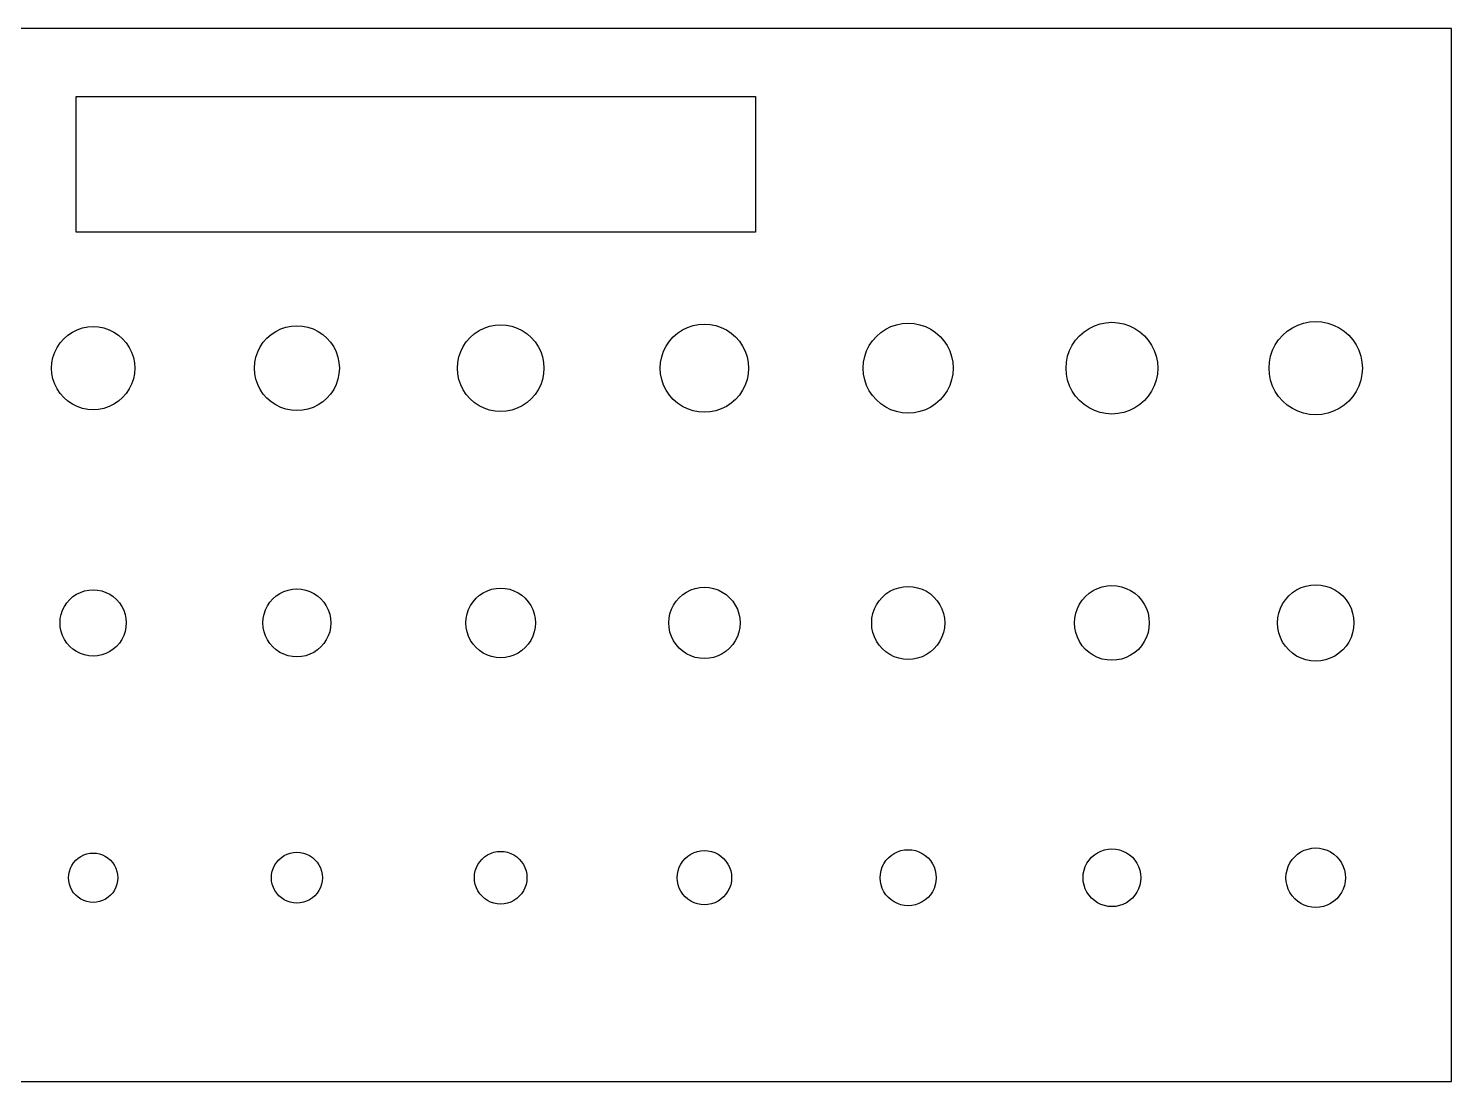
# Model space of a CAD drawing. Header units: metres. Extents: x 0 to 136, y 0 to 62.
# Drawn here: x 52.2 to 136, y 0 to 62 of the extents above; entities that cross this region are included whole.
import ezdxf

# ---------------------------------------------------------------- set-up
doc = ezdxf.new("R2010")
doc.units = ezdxf.units.M

msp = doc.modelspace()

# ---------------------------------------------------------------- linework, layer by layer
for p, q in [((136, 62), (0, 62)), ((136, 0), (136, 62)), ((55, 50), (55, 58)), ((55, 58), (95, 58)), ((95, 58), (95, 50)), ((95, 50), (55, 50)), ((55.3659, 44.3665), (55.6802, 44.429)), ((55.6802, 44.429), (56, 44.45)), ((56, 44.45), (56.3198, 44.429)), ((56.3198, 44.429), (56.6341, 44.3665)), ((67.353, 44.4148), (67.6737, 44.4786)), ((67.6737, 44.4786), (68, 44.5)), ((68, 44.5), (68.3263, 44.4786)), ((68.3263, 44.4786), (68.647, 44.4148)), ((79.0242, 44.3559), (79.34, 44.4631)), ((79.34, 44.4631), (79.6671, 44.5282)), ((79.6671, 44.5282), (80, 44.55)), ((80, 44.55), (80.3328, 44.5282)), ((80.3328, 44.5282), (80.66, 44.4631)), ((80.66, 44.4631), (80.9758, 44.3559)), ((91.005, 44.4021), (91.3271, 44.5114)), ((91.3271, 44.5114), (91.6606, 44.5777)), ((91.6606, 44.5777), (92, 44.6)), ((92, 44.6), (92.3394, 44.5777)), ((92.3394, 44.5777), (92.6729, 44.5114)), ((92.6729, 44.5114), (92.995, 44.4021)), ((102.675, 44.295), (102.986, 44.4483)), ((102.986, 44.4483), (103.314, 44.5597)), ((103.314, 44.5597), (103.654, 44.6273)), ((103.654, 44.6273), (104, 44.65)), ((104, 44.65), (104.346, 44.6273)), ((104.346, 44.6273), (104.686, 44.5597)), ((104.686, 44.5597), (105.014, 44.4483)), ((105.014, 44.4483), (105.325, 44.295)), ((114.65, 44.3383), (114.967, 44.4945)), ((114.967, 44.4945), (115.301, 44.608)), ((115.301, 44.608), (115.648, 44.6769)), ((115.648, 44.6769), (116, 44.7)), ((116, 44.7), (116.352, 44.6769)), ((116.352, 44.6769), (116.699, 44.608)), ((116.699, 44.608), (117.033, 44.4945)), ((117.033, 44.4945), (117.35, 44.3383)), ((126.625, 44.3816), (126.948, 44.5407)), ((126.948, 44.5407), (127.288, 44.6563)), ((127.288, 44.6563), (127.641, 44.7265)), ((127.641, 44.7265), (128, 44.75)), ((128, 44.75), (128.359, 44.7265)), ((128.359, 44.7265), (128.712, 44.6563)), ((128.712, 44.6563), (129.052, 44.5407)), ((129.052, 44.5407), (129.375, 44.3816)), ((54.0563, 43.4915), (54.2676, 43.7324)), ((54.2676, 43.7324), (54.5085, 43.9437)), ((54.5085, 43.9437), (54.775, 44.1217)), ((54.775, 44.1217), (55.0624, 44.2635)), ((55.0624, 44.2635), (55.3659, 44.3665)), ((56.6341, 44.3665), (56.9376, 44.2635)), ((56.9376, 44.2635), (57.225, 44.1217)), ((57.225, 44.1217), (57.4915, 43.9437)), ((57.4915, 43.9437), (57.7324, 43.7324)), ((57.7324, 43.7324), (57.9437, 43.4915)), ((66.0166, 43.5219), (66.2322, 43.7678)), ((66.2322, 43.7678), (66.4781, 43.9834)), ((66.4781, 43.9834), (66.75, 44.1651)), ((66.75, 44.1651), (67.0433, 44.3097)), ((67.0433, 44.3097), (67.353, 44.4148)), ((68.647, 44.4148), (68.9567, 44.3097)), ((68.9567, 44.3097), (69.25, 44.1651)), ((69.25, 44.1651), (69.5219, 43.9834)), ((69.5219, 43.9834), (69.7678, 43.7678)), ((69.7678, 43.7678), (69.9834, 43.5219)), ((77.9769, 43.5523), (78.1969, 43.8031)), ((78.1969, 43.8031), (78.4476, 44.023)), ((78.4476, 44.023), (78.725, 44.2084)), ((78.725, 44.2084), (79.0242, 44.3559)), ((80.9758, 44.3559), (81.275, 44.2084)), ((81.275, 44.2084), (81.5523, 44.023)), ((81.5523, 44.023), (81.8031, 43.8031)), ((81.8031, 43.8031), (82.023, 43.5523)), ((89.7483, 43.3), (89.9373, 43.5828)), ((89.9373, 43.5828), (90.1615, 43.8385)), ((90.1615, 43.8385), (90.4172, 44.0627)), ((90.4172, 44.0627), (90.7, 44.2517)), ((90.7, 44.2517), (91.005, 44.4021)), ((92.995, 44.4021), (93.3, 44.2517)), ((93.3, 44.2517), (93.5828, 44.0627)), ((93.5828, 44.0627), (93.8385, 43.8385)), ((93.8385, 43.8385), (94.0627, 43.5828)), ((94.0627, 43.5828), (94.2517, 43.3)), ((101.705, 43.325), (101.898, 43.6132)), ((101.898, 43.6132), (102.126, 43.8738)), ((102.126, 43.8738), (102.387, 44.1024)), ((102.387, 44.1024), (102.675, 44.295)), ((105.325, 44.295), (105.613, 44.1024)), ((105.613, 44.1024), (105.874, 43.8738)), ((105.874, 43.8738), (106.102, 43.6132)), ((106.102, 43.6132), (106.295, 43.325)), ((113.662, 43.35), (113.858, 43.6436)), ((113.858, 43.6436), (114.091, 43.9092)), ((114.091, 43.9092), (114.356, 44.142)), ((114.356, 44.142), (114.65, 44.3383)), ((117.35, 44.3383), (117.644, 44.142)), ((117.644, 44.142), (117.909, 43.9092)), ((117.909, 43.9092), (118.142, 43.6436)), ((118.142, 43.6436), (118.338, 43.35)), ((125.618, 43.375), (125.818, 43.6741)), ((125.818, 43.6741), (126.055, 43.9445)), ((126.055, 43.9445), (126.326, 44.1817)), ((126.326, 44.1817), (126.625, 44.3816)), ((129.375, 44.3816), (129.674, 44.1817)), ((129.674, 44.1817), (129.945, 43.9445)), ((129.945, 43.9445), (130.182, 43.6741)), ((130.182, 43.6741), (130.382, 43.375)), ((53.6335, 42.6341), (53.7365, 42.9376)), ((53.7365, 42.9376), (53.8782, 43.225)), ((53.8782, 43.225), (54.0563, 43.4915)), ((57.9437, 43.4915), (58.1217, 43.225)), ((58.1217, 43.225), (58.2635, 42.9376)), ((58.2635, 42.9376), (58.3665, 42.6341)), ((65.5852, 42.647), (65.6903, 42.9567)), ((65.6903, 42.9567), (65.8349, 43.25)), ((65.8349, 43.25), (66.0166, 43.5219)), ((69.9834, 43.5219), (70.1651, 43.25)), ((70.1651, 43.25), (70.3097, 42.9567)), ((70.3097, 42.9567), (70.4148, 42.647)), ((77.5369, 42.66), (77.6441, 42.9758)), ((77.6441, 42.9758), (77.7916, 43.275)), ((77.7916, 43.275), (77.9769, 43.5523)), ((82.023, 43.5523), (82.2084, 43.275)), ((82.2084, 43.275), (82.3559, 42.9758)), ((82.3559, 42.9758), (82.4631, 42.66)), ((89.4886, 42.6729), (89.5979, 42.995)), ((89.5979, 42.995), (89.7483, 43.3)), ((94.2517, 43.3), (94.4021, 42.995)), ((94.4021, 42.995), (94.5114, 42.6729)), ((101.44, 42.6859), (101.552, 43.0141)), ((101.552, 43.0141), (101.705, 43.325)), ((106.295, 43.325), (106.448, 43.0141)), ((106.448, 43.0141), (106.56, 42.6859)), ((113.392, 42.6988), (113.506, 43.0332)), ((113.506, 43.0332), (113.662, 43.35)), ((118.338, 43.35), (118.494, 43.0332)), ((118.494, 43.0332), (118.608, 42.6988)), ((125.344, 42.7117), (125.459, 43.0524)), ((125.459, 43.0524), (125.618, 43.375)), ((130.382, 43.375), (130.541, 43.0524)), ((130.541, 43.0524), (130.656, 42.7117)), ((53.55, 42), (53.571, 42.3198)), ((53.571, 41.6802), (53.55, 42)), ((53.571, 42.3198), (53.6335, 42.6341)), ((58.3665, 42.6341), (58.429, 42.3198)), ((58.429, 42.3198), (58.45, 42)), ((58.45, 42), (58.429, 41.6802)), ((65.5, 42), (65.5214, 42.3263)), ((65.5214, 41.6737), (65.5, 42)), ((65.5214, 42.3263), (65.5852, 42.647)), ((70.4148, 42.647), (70.4786, 42.3263)), ((70.4786, 42.3263), (70.5, 42)), ((70.5, 42), (70.4786, 41.6737)), ((77.45, 42), (77.4718, 42.3328)), ((77.4718, 41.6671), (77.45, 42)), ((77.4718, 42.3328), (77.5369, 42.66)), ((82.4631, 42.66), (82.5282, 42.3328)), ((82.5282, 42.3328), (82.55, 42)), ((82.55, 42), (82.5282, 41.6671)), ((89.4, 42), (89.4222, 42.3394)), ((89.4222, 41.6606), (89.4, 42)), ((89.4222, 42.3394), (89.4886, 42.6729)), ((94.5114, 42.6729), (94.5777, 42.3394)), ((94.5777, 42.3394), (94.6, 42)), ((94.6, 42), (94.5777, 41.6606)), ((101.35, 42), (101.373, 42.3459)), ((101.373, 41.6541), (101.35, 42)), ((101.373, 42.3459), (101.44, 42.6859)), ((106.56, 42.6859), (106.627, 42.3459)), ((106.627, 42.3459), (106.65, 42)), ((106.65, 42), (106.627, 41.6541)), ((113.3, 42), (113.323, 42.3524)), ((113.323, 41.6476), (113.3, 42)), ((113.323, 42.3524), (113.392, 42.6988)), ((118.608, 42.6988), (118.677, 42.3524)), ((118.677, 42.3524), (118.7, 42)), ((118.7, 42), (118.677, 41.6476)), ((125.25, 42), (125.274, 42.3589)), ((125.274, 41.6411), (125.25, 42)), ((125.274, 42.3589), (125.344, 42.7117)), ((130.656, 42.7117), (130.726, 42.3589)), ((130.726, 42.3589), (130.75, 42)), ((130.75, 42), (130.726, 41.6411)), ((53.6335, 41.3659), (53.571, 41.6802)), ((53.7365, 41.0624), (53.6335, 41.3659)), ((58.3665, 41.3659), (58.2635, 41.0624)), ((58.429, 41.6802), (58.3665, 41.3659)), ((65.5852, 41.353), (65.5214, 41.6737)), ((65.6903, 41.0433), (65.5852, 41.353)), ((70.4148, 41.353), (70.3097, 41.0433)), ((70.4786, 41.6737), (70.4148, 41.353)), ((77.5369, 41.34), (77.4718, 41.6671)), ((77.6441, 41.0242), (77.5369, 41.34)), ((82.4631, 41.34), (82.3559, 41.0242)), ((82.5282, 41.6671), (82.4631, 41.34)), ((89.4886, 41.3271), (89.4222, 41.6606)), ((89.5979, 41.005), (89.4886, 41.3271)), ((94.5114, 41.3271), (94.4021, 41.005)), ((94.5777, 41.6606), (94.5114, 41.3271)), ((101.44, 41.3141), (101.373, 41.6541)), ((101.552, 40.9859), (101.44, 41.3141)), ((106.56, 41.3141), (106.448, 40.9859)), ((106.627, 41.6541), (106.56, 41.3141)), ((113.392, 41.3012), (113.323, 41.6476)), ((113.506, 40.9668), (113.392, 41.3012)), ((118.608, 41.3012), (118.494, 40.9668)), ((118.677, 41.6476), (118.608, 41.3012)), ((125.344, 41.2882), (125.274, 41.6411)), ((125.459, 40.9476), (125.344, 41.2882)), ((130.656, 41.2882), (130.541, 40.9476)), ((130.726, 41.6411), (130.656, 41.2882)), ((53.8782, 40.775), (53.7365, 41.0624)), ((54.0563, 40.5085), (53.8782, 40.775)), ((54.2676, 40.2676), (54.0563, 40.5085)), ((54.5085, 40.0563), (54.2676, 40.2676)), ((57.7324, 40.2676), (57.4915, 40.0563)), ((57.9437, 40.5085), (57.7324, 40.2676)), ((58.1217, 40.775), (57.9437, 40.5085)), ((58.2635, 41.0624), (58.1217, 40.775)), ((65.8349, 40.75), (65.6903, 41.0433)), ((66.0166, 40.4781), (65.8349, 40.75)), ((66.2322, 40.2322), (66.0166, 40.4781)), ((66.4781, 40.0166), (66.2322, 40.2322)), ((69.7678, 40.2322), (69.5219, 40.0166)), ((69.9834, 40.4781), (69.7678, 40.2322)), ((70.1651, 40.75), (69.9834, 40.4781)), ((70.3097, 41.0433), (70.1651, 40.75)), ((77.7916, 40.725), (77.6441, 41.0242)), ((77.9769, 40.4476), (77.7916, 40.725)), ((78.1969, 40.1969), (77.9769, 40.4476)), ((82.023, 40.4476), (81.8031, 40.1969)), ((82.2084, 40.725), (82.023, 40.4476)), ((82.3559, 41.0242), (82.2084, 40.725)), ((89.7483, 40.7), (89.5979, 41.005)), ((89.9373, 40.4172), (89.7483, 40.7)), ((90.1615, 40.1615), (89.9373, 40.4172)), ((94.0627, 40.4172), (93.8385, 40.1615)), ((94.2517, 40.7), (94.0627, 40.4172)), ((94.4021, 41.005), (94.2517, 40.7)), ((101.705, 40.675), (101.552, 40.9859)), ((101.898, 40.3868), (101.705, 40.675)), ((102.126, 40.1262), (101.898, 40.3868)), ((106.102, 40.3868), (105.874, 40.1262)), ((106.295, 40.675), (106.102, 40.3868)), ((106.448, 40.9859), (106.295, 40.675)), ((113.662, 40.65), (113.506, 40.9668)), ((113.858, 40.3563), (113.662, 40.65)), ((114.091, 40.0908), (113.858, 40.3563)), ((118.142, 40.3563), (117.909, 40.0908)), ((118.338, 40.65), (118.142, 40.3563)), ((118.494, 40.9668), (118.338, 40.65)), ((125.618, 40.625), (125.459, 40.9476)), ((125.818, 40.3259), (125.618, 40.625)), ((126.055, 40.0555), (125.818, 40.3259)), ((130.182, 40.3259), (129.945, 40.0555)), ((130.382, 40.625), (130.182, 40.3259)), ((130.541, 40.9476), (130.382, 40.625)), ((54.775, 39.8782), (54.5085, 40.0563)), ((55.0624, 39.7365), (54.775, 39.8782)), ((55.3659, 39.6335), (55.0624, 39.7365)), ((55.6802, 39.571), (55.3659, 39.6335)), ((56, 39.55), (55.6802, 39.571)), ((56.3198, 39.571), (56, 39.55)), ((56.6341, 39.6335), (56.3198, 39.571)), ((56.9376, 39.7365), (56.6341, 39.6335)), ((57.225, 39.8782), (56.9376, 39.7365)), ((57.4915, 40.0563), (57.225, 39.8782)), ((66.75, 39.8349), (66.4781, 40.0166)), ((67.0433, 39.6903), (66.75, 39.8349)), ((67.353, 39.5852), (67.0433, 39.6903)), ((67.6737, 39.5214), (67.353, 39.5852)), ((68, 39.5), (67.6737, 39.5214)), ((68.3263, 39.5214), (68, 39.5)), ((68.647, 39.5852), (68.3263, 39.5214)), ((68.9567, 39.6903), (68.647, 39.5852)), ((69.25, 39.8349), (68.9567, 39.6903)), ((69.5219, 40.0166), (69.25, 39.8349)), ((78.4476, 39.9769), (78.1969, 40.1969)), ((78.725, 39.7916), (78.4476, 39.9769)), ((79.0242, 39.6441), (78.725, 39.7916)), ((79.34, 39.5369), (79.0242, 39.6441)), ((79.6671, 39.4718), (79.34, 39.5369)), ((80, 39.45), (79.6671, 39.4718)), ((80.3328, 39.4718), (80, 39.45)), ((80.66, 39.5369), (80.3328, 39.4718)), ((80.9758, 39.6441), (80.66, 39.5369)), ((81.275, 39.7916), (80.9758, 39.6441)), ((81.5523, 39.9769), (81.275, 39.7916)), ((81.8031, 40.1969), (81.5523, 39.9769)), ((90.4172, 39.9373), (90.1615, 40.1615)), ((90.7, 39.7483), (90.4172, 39.9373)), ((91.005, 39.5979), (90.7, 39.7483)), ((91.3271, 39.4886), (91.005, 39.5979)), ((91.6606, 39.4222), (91.3271, 39.4886)), ((92, 39.4), (91.6606, 39.4222)), ((92.3394, 39.4222), (92, 39.4)), ((92.6729, 39.4886), (92.3394, 39.4222)), ((92.995, 39.5979), (92.6729, 39.4886)), ((93.3, 39.7483), (92.995, 39.5979)), ((93.5828, 39.9373), (93.3, 39.7483)), ((93.8385, 40.1615), (93.5828, 39.9373)), ((102.387, 39.8976), (102.126, 40.1262)), ((102.675, 39.705), (102.387, 39.8976)), ((102.986, 39.5517), (102.675, 39.705)), ((103.314, 39.4403), (102.986, 39.5517)), ((103.654, 39.3727), (103.314, 39.4403)), ((104.686, 39.4403), (104.346, 39.3727)), ((105.014, 39.5517), (104.686, 39.4403)), ((105.325, 39.705), (105.014, 39.5517)), ((105.613, 39.8976), (105.325, 39.705)), ((105.874, 40.1262), (105.613, 39.8976)), ((114.356, 39.8579), (114.091, 40.0908)), ((114.65, 39.6617), (114.356, 39.8579)), ((114.967, 39.5055), (114.65, 39.6617)), ((115.301, 39.392), (114.967, 39.5055)), ((115.648, 39.3231), (115.301, 39.392)), ((116.699, 39.392), (116.352, 39.3231)), ((117.033, 39.5055), (116.699, 39.392)), ((117.35, 39.6617), (117.033, 39.5055)), ((117.644, 39.8579), (117.35, 39.6617)), ((117.909, 40.0908), (117.644, 39.8579)), ((126.326, 39.8183), (126.055, 40.0555)), ((126.625, 39.6184), (126.326, 39.8183)), ((126.948, 39.4593), (126.625, 39.6184)), ((127.288, 39.3437), (126.948, 39.4593)), ((129.052, 39.4593), (128.712, 39.3437)), ((129.375, 39.6184), (129.052, 39.4593)), ((129.674, 39.8183), (129.375, 39.6184)), ((129.945, 40.0555), (129.674, 39.8183)), ((104, 39.35), (103.654, 39.3727)), ((104.346, 39.3727), (104, 39.35)), ((116, 39.3), (115.648, 39.3231)), ((116.352, 39.3231), (116, 39.3)), ((127.641, 39.2735), (127.288, 39.3437)), ((128, 39.25), (127.641, 39.2735)), ((128.359, 39.2735), (128, 39.25)), ((128.712, 39.3437), (128.359, 39.2735)), ((54.6211, 28.3788), (54.8129, 28.547)), ((54.8129, 28.547), (55.025, 28.6887)), ((55.025, 28.6887), (55.2538, 28.8016)), ((55.2538, 28.8016), (55.4953, 28.8835)), ((55.4953, 28.8835), (55.7455, 28.9333)), ((55.7455, 28.9333), (56, 28.95)), ((56, 28.95), (56.2545, 28.9333)), ((56.2545, 28.9333), (56.5047, 28.8835)), ((56.5047, 28.8835), (56.7462, 28.8016)), ((56.7462, 28.8016), (56.975, 28.6887)), ((56.975, 28.6887), (57.1871, 28.547)), ((57.1871, 28.547), (57.3788, 28.3788)), ((66.5858, 28.4142), (66.7825, 28.5867)), ((66.7825, 28.5867), (67, 28.732)), ((67, 28.732), (67.2346, 28.8477)), ((67.2346, 28.8477), (67.4824, 28.9318)), ((67.4824, 28.9318), (67.7389, 28.9829)), ((67.7389, 28.9829), (68, 29)), ((68, 29), (68.261, 28.9829)), ((68.261, 28.9829), (68.5176, 28.9318)), ((68.5176, 28.9318), (68.7654, 28.8477)), ((68.7654, 28.8477), (69, 28.732)), ((69, 28.732), (69.2175, 28.5867)), ((69.2175, 28.5867), (69.4142, 28.4142)), ((78.5504, 28.4496), (78.752, 28.6264)), ((78.752, 28.6264), (78.975, 28.7753)), ((78.975, 28.7753), (79.2155, 28.894)), ((79.2155, 28.894), (79.4694, 28.9801)), ((79.4694, 28.9801), (79.7324, 29.0325)), ((79.7324, 29.0325), (80, 29.05)), ((80, 29.05), (80.2676, 29.0325)), ((80.2676, 29.0325), (80.5306, 28.9801)), ((80.5306, 28.9801), (80.7845, 28.894)), ((80.7845, 28.894), (81.025, 28.7753)), ((81.025, 28.7753), (81.248, 28.6264)), ((81.248, 28.6264), (81.4496, 28.4496)), ((90.5151, 28.4849), (90.7216, 28.666)), ((90.7216, 28.666), (90.95, 28.8186)), ((90.95, 28.8186), (91.1964, 28.9401)), ((91.1964, 28.9401), (91.4565, 29.0284)), ((91.4565, 29.0284), (91.7259, 29.082)), ((91.7259, 29.082), (92, 29.1)), ((92, 29.1), (92.2741, 29.082)), ((92.2741, 29.082), (92.5435, 29.0284)), ((92.5435, 29.0284), (92.8036, 28.9401)), ((92.8036, 28.9401), (93.05, 28.8186)), ((93.05, 28.8186), (93.2784, 28.666)), ((93.2784, 28.666), (93.4849, 28.4849)), ((102.294, 28.3088), (102.48, 28.5203)), ((102.48, 28.5203), (102.691, 28.7057)), ((102.691, 28.7057), (102.925, 28.862)), ((102.925, 28.862), (103.177, 28.9863)), ((103.177, 28.9863), (103.444, 29.0767)), ((103.444, 29.0767), (103.719, 29.1316)), ((103.719, 29.1316), (104, 29.15)), ((104, 29.15), (104.281, 29.1316)), ((104.281, 29.1316), (104.556, 29.0767)), ((104.556, 29.0767), (104.823, 28.9863)), ((104.823, 28.9863), (105.075, 28.862)), ((105.075, 28.862), (105.309, 28.7057)), ((105.309, 28.7057), (105.52, 28.5203)), ((105.52, 28.5203), (105.706, 28.3088)), ((114.255, 28.3393), (114.444, 28.5556)), ((114.444, 28.5556), (114.661, 28.7454)), ((114.661, 28.7454), (114.9, 28.9052)), ((114.9, 28.9052), (115.158, 29.0325)), ((115.158, 29.0325), (115.431, 29.125)), ((115.431, 29.125), (115.713, 29.1812)), ((115.713, 29.1812), (116, 29.2)), ((116, 29.2), (116.287, 29.1812)), ((116.287, 29.1812), (116.569, 29.125)), ((116.569, 29.125), (116.842, 29.0325)), ((116.842, 29.0325), (117.1, 28.9052)), ((117.1, 28.9052), (117.339, 28.7454)), ((117.339, 28.7454), (117.556, 28.5556)), ((117.556, 28.5556), (117.745, 28.3393)), ((126.215, 28.3697), (126.409, 28.591)), ((126.409, 28.591), (126.63, 28.785)), ((126.63, 28.785), (126.875, 28.9485)), ((126.875, 28.9485), (127.139, 29.0787)), ((127.139, 29.0787), (127.418, 29.1733)), ((127.418, 29.1733), (127.706, 29.2307)), ((127.706, 29.2307), (128, 29.25)), ((128, 29.25), (128.294, 29.2307)), ((128.294, 29.2307), (128.582, 29.1733)), ((128.582, 29.1733), (128.861, 29.0787)), ((128.861, 29.0787), (129.125, 28.9485)), ((129.125, 28.9485), (129.37, 28.785)), ((129.37, 28.785), (129.591, 28.591)), ((129.591, 28.591), (129.785, 28.3697)), ((54.1164, 27.5047), (54.1984, 27.7462)), ((54.1984, 27.7462), (54.3112, 27.975)), ((54.3112, 27.975), (54.453, 28.1871)), ((54.453, 28.1871), (54.6211, 28.3788)), ((57.3788, 28.3788), (57.547, 28.1871)), ((57.547, 28.1871), (57.6887, 27.975)), ((57.6887, 27.975), (57.8016, 27.7462)), ((57.8016, 27.7462), (57.8835, 27.5047)), ((66.0681, 27.5176), (66.1522, 27.7654)), ((66.1522, 27.7654), (66.2679, 28)), ((66.2679, 28), (66.4133, 28.2175)), ((66.4133, 28.2175), (66.5858, 28.4142)), ((69.4142, 28.4142), (69.5867, 28.2175)), ((69.5867, 28.2175), (69.732, 28)), ((69.732, 28), (69.8477, 27.7654)), ((69.8477, 27.7654), (69.9318, 27.5176)), ((78.0199, 27.5306), (78.106, 27.7845)), ((78.106, 27.7845), (78.2246, 28.025)), ((78.2246, 28.025), (78.3736, 28.248)), ((78.3736, 28.248), (78.5504, 28.4496)), ((81.4496, 28.4496), (81.6264, 28.248)), ((81.6264, 28.248), (81.7753, 28.025)), ((81.7753, 28.025), (81.894, 27.7845)), ((81.894, 27.7845), (81.9801, 27.5306)), ((89.9715, 27.5435), (90.0598, 27.8036)), ((90.0598, 27.8036), (90.1813, 28.05)), ((90.1813, 28.05), (90.334, 28.2784)), ((90.334, 28.2784), (90.5151, 28.4849)), ((93.4849, 28.4849), (93.666, 28.2784)), ((93.666, 28.2784), (93.8186, 28.05)), ((93.8186, 28.05), (93.9401, 27.8036)), ((93.9401, 27.8036), (94.0284, 27.5435)), ((101.923, 27.5565), (102.014, 27.8228)), ((102.014, 27.8228), (102.138, 28.075)), ((102.138, 28.075), (102.294, 28.3088)), ((105.706, 28.3088), (105.862, 28.075)), ((105.862, 28.075), (105.986, 27.8228)), ((105.986, 27.8228), (106.077, 27.5565)), ((113.875, 27.5694), (113.967, 27.8419)), ((113.967, 27.8419), (114.095, 28.1)), ((114.095, 28.1), (114.255, 28.3393)), ((117.745, 28.3393), (117.905, 28.1)), ((117.905, 28.1), (118.033, 27.8419)), ((118.033, 27.8419), (118.125, 27.5694)), ((125.827, 27.5823), (125.921, 27.861)), ((125.921, 27.861), (126.051, 28.125)), ((126.051, 28.125), (126.215, 28.3697)), ((129.785, 28.3697), (129.949, 28.125)), ((129.949, 28.125), (130.079, 27.861)), ((130.079, 27.861), (130.173, 27.5823)), ((54.05, 27), (54.0667, 27.2545)), ((54.0667, 26.7455), (54.05, 27)), ((54.0667, 27.2545), (54.1164, 27.5047)), ((57.8835, 27.5047), (57.9333, 27.2545)), ((57.9333, 27.2545), (57.95, 27)), ((57.95, 27), (57.9333, 26.7455)), ((66, 27), (66.0171, 27.261)), ((66.0171, 26.7389), (66, 27)), ((66.0171, 27.261), (66.0681, 27.5176)), ((69.9318, 27.5176), (69.9829, 27.261)), ((69.9829, 27.261), (70, 27)), ((70, 27), (69.9829, 26.7389)), ((77.95, 27), (77.9675, 27.2676)), ((77.9675, 26.7324), (77.95, 27)), ((77.9675, 27.2676), (78.0199, 27.5306)), ((81.9801, 27.5306), (82.0325, 27.2676)), ((82.0325, 27.2676), (82.05, 27)), ((82.05, 27), (82.0325, 26.7324)), ((89.9, 27), (89.918, 27.2741)), ((89.918, 26.7259), (89.9, 27)), ((89.918, 27.2741), (89.9715, 27.5435)), ((94.0284, 27.5435), (94.082, 27.2741)), ((94.082, 27.2741), (94.1, 27)), ((94.1, 27), (94.082, 26.7259)), ((101.85, 27), (101.868, 27.2806)), ((101.868, 26.7194), (101.85, 27)), ((101.868, 27.2806), (101.923, 27.5565)), ((106.077, 27.5565), (106.132, 27.2806)), ((106.132, 27.2806), (106.15, 27)), ((106.15, 27), (106.132, 26.7194)), ((113.8, 27), (113.819, 27.2872)), ((113.819, 26.7128), (113.8, 27)), ((113.819, 27.2872), (113.875, 27.5694)), ((118.125, 27.5694), (118.181, 27.2872)), ((118.181, 27.2872), (118.2, 27)), ((118.2, 27), (118.181, 26.7128)), ((125.75, 27), (125.769, 27.2937)), ((125.769, 26.7063), (125.75, 27)), ((125.769, 27.2937), (125.827, 27.5823)), ((130.173, 27.5823), (130.231, 27.2937)), ((130.231, 27.2937), (130.25, 27)), ((130.25, 27), (130.231, 26.7063)), ((54.1164, 26.4953), (54.0667, 26.7455)), ((54.1984, 26.2538), (54.1164, 26.4953)), ((54.3112, 26.025), (54.1984, 26.2538)), ((54.453, 25.8129), (54.3112, 26.025)), ((57.6887, 26.025), (57.547, 25.8129)), ((57.8016, 26.2538), (57.6887, 26.025)), ((57.8835, 26.4953), (57.8016, 26.2538)), ((57.9333, 26.7455), (57.8835, 26.4953)), ((66.0681, 26.4824), (66.0171, 26.7389)), ((66.1522, 26.2346), (66.0681, 26.4824)), ((66.2679, 26), (66.1522, 26.2346)), ((66.4133, 25.7825), (66.2679, 26)), ((69.732, 26), (69.5867, 25.7825)), ((69.8477, 26.2346), (69.732, 26)), ((69.9318, 26.4824), (69.8477, 26.2346)), ((69.9829, 26.7389), (69.9318, 26.4824)), ((78.0199, 26.4694), (77.9675, 26.7324)), ((78.106, 26.2155), (78.0199, 26.4694)), ((78.2246, 25.975), (78.106, 26.2155)), ((81.894, 26.2155), (81.7753, 25.975)), ((81.9801, 26.4694), (81.894, 26.2155)), ((82.0325, 26.7324), (81.9801, 26.4694)), ((89.9715, 26.4565), (89.918, 26.7259)), ((90.0598, 26.1964), (89.9715, 26.4565)), ((90.1813, 25.95), (90.0598, 26.1964)), ((93.9401, 26.1964), (93.8186, 25.95)), ((94.0284, 26.4565), (93.9401, 26.1964)), ((94.082, 26.7259), (94.0284, 26.4565)), ((101.923, 26.4435), (101.868, 26.7194)), ((102.014, 26.1772), (101.923, 26.4435)), ((102.138, 25.925), (102.014, 26.1772)), ((105.986, 26.1772), (105.862, 25.925)), ((106.077, 26.4435), (105.986, 26.1772)), ((106.132, 26.7194), (106.077, 26.4435)), ((113.875, 26.4306), (113.819, 26.7128)), ((113.967, 26.1581), (113.875, 26.4306)), ((114.095, 25.9), (113.967, 26.1581)), ((118.033, 26.1581), (117.905, 25.9)), ((118.125, 26.4306), (118.033, 26.1581)), ((118.181, 26.7128), (118.125, 26.4306)), ((125.827, 26.4176), (125.769, 26.7063)), ((125.921, 26.139), (125.827, 26.4176)), ((126.051, 25.875), (125.921, 26.139)), ((130.079, 26.139), (129.949, 25.875)), ((130.173, 26.4176), (130.079, 26.139)), ((130.231, 26.7063), (130.173, 26.4176)), ((54.6211, 25.6211), (54.453, 25.8129)), ((54.8129, 25.453), (54.6211, 25.6211)), ((55.025, 25.3112), (54.8129, 25.453)), ((55.2538, 25.1984), (55.025, 25.3112)), ((55.4953, 25.1164), (55.2538, 25.1984)), ((56.7462, 25.1984), (56.5047, 25.1164)), ((56.975, 25.3112), (56.7462, 25.1984)), ((57.1871, 25.453), (56.975, 25.3112)), ((57.3788, 25.6211), (57.1871, 25.453)), ((57.547, 25.8129), (57.3788, 25.6211)), ((66.5858, 25.5858), (66.4133, 25.7825)), ((66.7825, 25.4133), (66.5858, 25.5858)), ((67, 25.2679), (66.7825, 25.4133)), ((67.2346, 25.1522), (67, 25.2679)), ((67.4824, 25.0681), (67.2346, 25.1522)), ((68.7654, 25.1522), (68.5176, 25.0681)), ((69, 25.2679), (68.7654, 25.1522)), ((69.2175, 25.4133), (69, 25.2679)), ((69.4142, 25.5858), (69.2175, 25.4133)), ((69.5867, 25.7825), (69.4142, 25.5858)), ((78.3736, 25.752), (78.2246, 25.975)), ((78.5504, 25.5504), (78.3736, 25.752)), ((78.752, 25.3736), (78.5504, 25.5504)), ((78.975, 25.2246), (78.752, 25.3736)), ((79.2155, 25.106), (78.975, 25.2246)), ((81.025, 25.2246), (80.7845, 25.106)), ((81.248, 25.3736), (81.025, 25.2246)), ((81.4496, 25.5504), (81.248, 25.3736)), ((81.6264, 25.752), (81.4496, 25.5504)), ((81.7753, 25.975), (81.6264, 25.752)), ((90.334, 25.7216), (90.1813, 25.95)), ((90.5151, 25.5151), (90.334, 25.7216)), ((90.7216, 25.334), (90.5151, 25.5151)), ((90.95, 25.1813), (90.7216, 25.334)), ((91.1964, 25.0598), (90.95, 25.1813)), ((93.05, 25.1813), (92.8036, 25.0598)), ((93.2784, 25.334), (93.05, 25.1813)), ((93.4849, 25.5151), (93.2784, 25.334)), ((93.666, 25.7216), (93.4849, 25.5151)), ((93.8186, 25.95), (93.666, 25.7216)), ((102.294, 25.6912), (102.138, 25.925)), ((102.48, 25.4797), (102.294, 25.6912)), ((102.691, 25.2943), (102.48, 25.4797)), ((102.925, 25.138), (102.691, 25.2943)), ((105.309, 25.2943), (105.075, 25.138)), ((105.52, 25.4797), (105.309, 25.2943)), ((105.706, 25.6912), (105.52, 25.4797)), ((105.862, 25.925), (105.706, 25.6912)), ((114.255, 25.6607), (114.095, 25.9)), ((114.444, 25.4444), (114.255, 25.6607)), ((114.661, 25.2546), (114.444, 25.4444)), ((114.9, 25.0947), (114.661, 25.2546)), ((117.339, 25.2546), (117.1, 25.0947)), ((117.556, 25.4444), (117.339, 25.2546)), ((117.745, 25.6607), (117.556, 25.4444)), ((117.905, 25.9), (117.745, 25.6607)), ((126.215, 25.6303), (126.051, 25.875)), ((126.409, 25.409), (126.215, 25.6303)), ((126.63, 25.215), (126.409, 25.409)), ((126.875, 25.0514), (126.63, 25.215)), ((129.37, 25.215), (129.125, 25.0514)), ((129.591, 25.409), (129.37, 25.215)), ((129.785, 25.6303), (129.591, 25.409)), ((129.949, 25.875), (129.785, 25.6303)), ((55.7455, 25.0667), (55.4953, 25.1164)), ((56, 25.05), (55.7455, 25.0667)), ((56.2545, 25.0667), (56, 25.05)), ((56.5047, 25.1164), (56.2545, 25.0667)), ((67.7389, 25.0171), (67.4824, 25.0681)), ((68, 25), (67.7389, 25.0171)), ((68.261, 25.0171), (68, 25)), ((68.5176, 25.0681), (68.261, 25.0171)), ((79.4694, 25.0199), (79.2155, 25.106)), ((79.7324, 24.9675), (79.4694, 25.0199)), ((80, 24.95), (79.7324, 24.9675)), ((80.2676, 24.9675), (80, 24.95)), ((80.5306, 25.0199), (80.2676, 24.9675)), ((80.7845, 25.106), (80.5306, 25.0199)), ((91.4565, 24.9715), (91.1964, 25.0598)), ((91.7259, 24.918), (91.4565, 24.9715)), ((92, 24.9), (91.7259, 24.918)), ((92.2741, 24.918), (92, 24.9)), ((92.5435, 24.9715), (92.2741, 24.918)), ((92.8036, 25.0598), (92.5435, 24.9715)), ((103.177, 25.0137), (102.925, 25.138)), ((103.444, 24.9232), (103.177, 25.0137)), ((103.719, 24.8684), (103.444, 24.9232)), ((104, 24.85), (103.719, 24.8684)), ((104.281, 24.8684), (104, 24.85)), ((104.556, 24.9232), (104.281, 24.8684)), ((104.823, 25.0137), (104.556, 24.9232)), ((105.075, 25.138), (104.823, 25.0137)), ((115.158, 24.9675), (114.9, 25.0947)), ((115.431, 24.875), (115.158, 24.9675)), ((115.713, 24.8188), (115.431, 24.875)), ((116, 24.8), (115.713, 24.8188)), ((116.287, 24.8188), (116, 24.8)), ((116.569, 24.875), (116.287, 24.8188)), ((116.842, 24.9675), (116.569, 24.875)), ((117.1, 25.0947), (116.842, 24.9675)), ((127.139, 24.9213), (126.875, 25.0514)), ((127.418, 24.8267), (127.139, 24.9213)), ((127.706, 24.7692), (127.418, 24.8267)), ((128, 24.75), (127.706, 24.7692)), ((128.294, 24.7692), (128, 24.75)), ((128.582, 24.8267), (128.294, 24.7692)), ((128.861, 24.9213), (128.582, 24.8267)), ((129.125, 25.0514), (128.861, 24.9213)), ((55.6247, 13.4006), (55.8107, 13.4376)), ((55.8107, 13.4376), (56, 13.45)), ((56, 13.45), (56.1893, 13.4376)), ((56.1893, 13.4376), (56.3753, 13.4006)), ((67.426, 13.3858), (67.6118, 13.4489)), ((67.6118, 13.4489), (67.8042, 13.4872)), ((67.8042, 13.4872), (68, 13.5)), ((68, 13.5), (68.1958, 13.4872)), ((68.1958, 13.4872), (68.3882, 13.4489)), ((68.3882, 13.4489), (68.574, 13.3858)), ((79.225, 13.3423), (79.4068, 13.432)), ((79.4068, 13.432), (79.5988, 13.4972)), ((79.5988, 13.4972), (79.7977, 13.5367)), ((79.7977, 13.5367), (80, 13.55)), ((80, 13.55), (80.2023, 13.5367)), ((80.2023, 13.5367), (80.4012, 13.4972)), ((80.4012, 13.4972), (80.5932, 13.432)), ((80.5932, 13.432), (80.775, 13.3423)), ((91.2, 13.3856), (91.3877, 13.4782)), ((91.3877, 13.4782), (91.5859, 13.5455)), ((91.5859, 13.5455), (91.7912, 13.5863)), ((91.7912, 13.5863), (92, 13.6)), ((92, 13.6), (92.2088, 13.5863)), ((92.2088, 13.5863), (92.4141, 13.5455)), ((92.4141, 13.5455), (92.6123, 13.4782)), ((92.6123, 13.4782), (92.8, 13.3856)), ((102.996, 13.309), (103.175, 13.4289)), ((103.175, 13.4289), (103.369, 13.5244)), ((103.369, 13.5244), (103.573, 13.5938)), ((103.573, 13.5938), (103.785, 13.6359)), ((103.785, 13.6359), (104, 13.65)), ((104, 13.65), (104.215, 13.6359)), ((104.215, 13.6359), (104.427, 13.5938)), ((104.427, 13.5938), (104.631, 13.5244)), ((104.631, 13.5244), (104.825, 13.4289)), ((104.825, 13.4289), (105.004, 13.309)), ((114.965, 13.3487), (115.15, 13.4722)), ((115.15, 13.4722), (115.349, 13.5706)), ((115.349, 13.5706), (115.56, 13.6421)), ((115.56, 13.6421), (115.778, 13.6855)), ((115.778, 13.6855), (116, 13.7)), ((116, 13.7), (116.222, 13.6855)), ((116.222, 13.6855), (116.44, 13.6421)), ((116.44, 13.6421), (116.651, 13.5706)), ((116.651, 13.5706), (116.85, 13.4722)), ((116.85, 13.4722), (117.035, 13.3487)), ((126.935, 13.3884), (127.125, 13.5155)), ((127.125, 13.5155), (127.33, 13.6168)), ((127.33, 13.6168), (127.547, 13.6904)), ((127.547, 13.6904), (127.772, 13.735)), ((127.772, 13.735), (128, 13.75)), ((128, 13.75), (128.228, 13.735)), ((128.228, 13.735), (128.453, 13.6904)), ((128.453, 13.6904), (128.67, 13.6168)), ((128.67, 13.6168), (128.875, 13.5155)), ((128.875, 13.5155), (129.065, 13.3884)), ((54.6604, 12.5549), (54.7443, 12.725)), ((54.7443, 12.725), (54.8496, 12.8827)), ((54.8496, 12.8827), (54.9747, 13.0253)), ((54.9747, 13.0253), (55.1173, 13.1504)), ((55.1173, 13.1504), (55.275, 13.2557)), ((55.275, 13.2557), (55.4451, 13.3396)), ((55.4451, 13.3396), (55.6247, 13.4006)), ((56.3753, 13.4006), (56.5549, 13.3396)), ((56.5549, 13.3396), (56.725, 13.2557)), ((56.725, 13.2557), (56.8827, 13.1504)), ((56.8827, 13.1504), (57.0253, 13.0253)), ((57.0253, 13.0253), (57.1504, 12.8827)), ((57.1504, 12.8827), (57.2557, 12.725)), ((57.2557, 12.725), (57.3396, 12.5549)), ((66.5511, 12.3882), (66.6142, 12.574)), ((66.6142, 12.574), (66.701, 12.75)), ((66.701, 12.75), (66.81, 12.9131)), ((66.81, 12.9131), (66.9393, 13.0607)), ((66.9393, 13.0607), (67.0869, 13.19)), ((67.0869, 13.19), (67.25, 13.299)), ((67.25, 13.299), (67.426, 13.3858)), ((68.574, 13.3858), (68.75, 13.299)), ((68.75, 13.299), (68.9131, 13.19)), ((68.9131, 13.19), (69.0607, 13.0607)), ((69.0607, 13.0607), (69.19, 12.9131)), ((69.19, 12.9131), (69.299, 12.75)), ((69.299, 12.75), (69.3858, 12.574)), ((69.3858, 12.574), (69.4489, 12.3882)), ((78.5028, 12.4012), (78.568, 12.5932)), ((78.568, 12.5932), (78.6577, 12.775)), ((78.6577, 12.775), (78.7703, 12.9436)), ((78.7703, 12.9436), (78.904, 13.096)), ((78.904, 13.096), (79.0564, 13.2297)), ((79.0564, 13.2297), (79.225, 13.3423)), ((80.775, 13.3423), (80.9436, 13.2297)), ((80.9436, 13.2297), (81.096, 13.096)), ((81.096, 13.096), (81.2297, 12.9436)), ((81.2297, 12.9436), (81.3423, 12.775)), ((81.3423, 12.775), (81.432, 12.5932)), ((81.432, 12.5932), (81.4972, 12.4012)), ((90.4545, 12.4141), (90.5218, 12.6123)), ((90.5218, 12.6123), (90.6143, 12.8)), ((90.6143, 12.8), (90.7306, 12.974)), ((90.7306, 12.974), (90.8686, 13.1314)), ((90.8686, 13.1314), (91.026, 13.2694)), ((91.026, 13.2694), (91.2, 13.3856)), ((92.8, 13.3856), (92.974, 13.2694)), ((92.974, 13.2694), (93.1314, 13.1314)), ((93.1314, 13.1314), (93.2694, 12.974)), ((93.2694, 12.974), (93.3856, 12.8)), ((93.3856, 12.8), (93.4782, 12.6123)), ((93.4782, 12.6123), (93.5455, 12.4141)), ((102.406, 12.427), (102.476, 12.6314)), ((102.476, 12.6314), (102.571, 12.825)), ((102.571, 12.825), (102.691, 13.0045)), ((102.691, 13.0045), (102.833, 13.1667)), ((102.833, 13.1667), (102.996, 13.309)), ((105.004, 13.309), (105.167, 13.1667)), ((105.167, 13.1667), (105.309, 13.0045)), ((105.309, 13.0045), (105.429, 12.825)), ((105.429, 12.825), (105.524, 12.6314)), ((105.524, 12.6314), (105.594, 12.427)), ((114.358, 12.44), (114.429, 12.6506)), ((114.429, 12.6506), (114.528, 12.85)), ((114.528, 12.85), (114.651, 13.0349)), ((114.651, 13.0349), (114.798, 13.2021)), ((114.798, 13.2021), (114.965, 13.3487)), ((117.035, 13.3487), (117.202, 13.2021)), ((117.202, 13.2021), (117.349, 13.0349)), ((117.349, 13.0349), (117.472, 12.85)), ((117.472, 12.85), (117.571, 12.6506)), ((117.571, 12.6506), (117.642, 12.44)), ((126.31, 12.4529), (126.383, 12.6697)), ((126.383, 12.6697), (126.484, 12.875)), ((126.484, 12.875), (126.612, 13.0653)), ((126.612, 13.0653), (126.763, 13.2374)), ((126.763, 13.2374), (126.935, 13.3884)), ((129.065, 13.3884), (129.237, 13.2374)), ((129.237, 13.2374), (129.388, 13.0653)), ((129.388, 13.0653), (129.516, 12.875)), ((129.516, 12.875), (129.617, 12.6697)), ((129.617, 12.6697), (129.69, 12.4529)), ((54.55, 12), (54.5624, 12.1893)), ((54.5624, 11.8107), (54.55, 12)), ((54.5624, 12.1893), (54.5994, 12.3753)), ((54.5994, 11.6247), (54.5624, 11.8107)), ((54.5994, 12.3753), (54.6604, 12.5549)), ((57.3396, 12.5549), (57.4006, 12.3753)), ((57.4006, 12.3753), (57.4376, 12.1893)), ((57.4376, 11.8107), (57.4006, 11.6247)), ((57.4376, 12.1893), (57.45, 12)), ((57.45, 12), (57.4376, 11.8107)), ((66.5, 12), (66.5128, 12.1958)), ((66.5128, 11.8042), (66.5, 12)), ((66.5128, 12.1958), (66.5511, 12.3882)), ((66.5511, 11.6118), (66.5128, 11.8042)), ((69.4489, 12.3882), (69.4872, 12.1958)), ((69.4872, 11.8042), (69.4489, 11.6118)), ((69.4872, 12.1958), (69.5, 12)), ((69.5, 12), (69.4872, 11.8042)), ((78.45, 12), (78.4633, 12.2023)), ((78.4633, 11.7977), (78.45, 12)), ((78.4633, 12.2023), (78.5028, 12.4012)), ((78.5028, 11.5988), (78.4633, 11.7977)), ((81.4972, 12.4012), (81.5367, 12.2023)), ((81.5367, 11.7977), (81.4972, 11.5988)), ((81.5367, 12.2023), (81.55, 12)), ((81.55, 12), (81.5367, 11.7977)), ((90.4, 12), (90.4137, 12.2088)), ((90.4137, 11.7912), (90.4, 12)), ((90.4137, 12.2088), (90.4545, 12.4141)), ((90.4545, 11.5859), (90.4137, 11.7912)), ((93.5455, 12.4141), (93.5863, 12.2088)), ((93.5863, 11.7912), (93.5455, 11.5859)), ((93.5863, 12.2088), (93.6, 12)), ((93.6, 12), (93.5863, 11.7912)), ((102.35, 12), (102.364, 12.2154)), ((102.364, 11.7846), (102.35, 12)), ((102.364, 12.2154), (102.406, 12.427)), ((102.406, 11.5729), (102.364, 11.7846)), ((105.594, 12.427), (105.636, 12.2154)), ((105.636, 11.7846), (105.594, 11.5729)), ((105.636, 12.2154), (105.65, 12)), ((105.65, 12), (105.636, 11.7846)), ((114.3, 12), (114.315, 12.2219)), ((114.315, 11.7781), (114.3, 12)), ((114.315, 12.2219), (114.358, 12.44)), ((114.358, 11.56), (114.315, 11.7781)), ((117.642, 12.44), (117.685, 12.2219)), ((117.685, 11.7781), (117.642, 11.56)), ((117.685, 12.2219), (117.7, 12)), ((117.7, 12), (117.685, 11.7781)), ((126.25, 12), (126.265, 12.2284)), ((126.265, 11.7716), (126.25, 12)), ((126.265, 12.2284), (126.31, 12.4529)), ((126.31, 11.5471), (126.265, 11.7716)), ((129.69, 12.4529), (129.735, 12.2284)), ((129.735, 11.7716), (129.69, 11.5471)), ((129.735, 12.2284), (129.75, 12)), ((129.75, 12), (129.735, 11.7716)), ((54.6604, 11.4451), (54.5994, 11.6247)), ((54.7443, 11.275), (54.6604, 11.4451)), ((54.8496, 11.1173), (54.7443, 11.275)), ((54.9747, 10.9747), (54.8496, 11.1173)), ((55.1173, 10.8496), (54.9747, 10.9747)), ((57.0253, 10.9747), (56.8827, 10.8496)), ((57.1504, 11.1173), (57.0253, 10.9747)), ((57.2557, 11.275), (57.1504, 11.1173)), ((57.3396, 11.4451), (57.2557, 11.275)), ((57.4006, 11.6247), (57.3396, 11.4451)), ((66.6142, 11.426), (66.5511, 11.6118)), ((66.701, 11.25), (66.6142, 11.426)), ((66.81, 11.0869), (66.701, 11.25)), ((66.9393, 10.9393), (66.81, 11.0869)), ((67.0869, 10.81), (66.9393, 10.9393)), ((69.0607, 10.9393), (68.9131, 10.81)), ((69.19, 11.0869), (69.0607, 10.9393)), ((69.299, 11.25), (69.19, 11.0869)), ((69.3858, 11.426), (69.299, 11.25)), ((69.4489, 11.6118), (69.3858, 11.426)), ((78.568, 11.4068), (78.5028, 11.5988)), ((78.6577, 11.225), (78.568, 11.4068)), ((78.7703, 11.0564), (78.6577, 11.225)), ((78.904, 10.904), (78.7703, 11.0564)), ((79.0564, 10.7703), (78.904, 10.904)), ((81.096, 10.904), (80.9436, 10.7703)), ((81.2297, 11.0564), (81.096, 10.904)), ((81.3423, 11.225), (81.2297, 11.0564)), ((81.432, 11.4068), (81.3423, 11.225)), ((81.4972, 11.5988), (81.432, 11.4068)), ((90.5218, 11.3877), (90.4545, 11.5859)), ((90.6143, 11.2), (90.5218, 11.3877)), ((90.7306, 11.026), (90.6143, 11.2)), ((90.8686, 10.8686), (90.7306, 11.026)), ((93.2694, 11.026), (93.1314, 10.8686)), ((93.3856, 11.2), (93.2694, 11.026)), ((93.4782, 11.3877), (93.3856, 11.2)), ((93.5455, 11.5859), (93.4782, 11.3877)), ((102.476, 11.3686), (102.406, 11.5729)), ((102.571, 11.175), (102.476, 11.3686)), ((102.691, 10.9955), (102.571, 11.175)), ((102.833, 10.8333), (102.691, 10.9955)), ((105.309, 10.9955), (105.167, 10.8333)), ((105.429, 11.175), (105.309, 10.9955)), ((105.524, 11.3686), (105.429, 11.175)), ((105.594, 11.5729), (105.524, 11.3686)), ((114.429, 11.3494), (114.358, 11.56)), ((114.528, 11.15), (114.429, 11.3494)), ((114.651, 10.9651), (114.528, 11.15)), ((114.798, 10.7979), (114.651, 10.9651)), ((117.349, 10.9651), (117.202, 10.7979)), ((117.472, 11.15), (117.349, 10.9651)), ((117.571, 11.3494), (117.472, 11.15)), ((117.642, 11.56), (117.571, 11.3494)), ((126.383, 11.3303), (126.31, 11.5471)), ((126.484, 11.125), (126.383, 11.3303)), ((126.612, 10.9347), (126.484, 11.125)), ((126.763, 10.7626), (126.612, 10.9347)), ((129.388, 10.9347), (129.237, 10.7626)), ((129.516, 11.125), (129.388, 10.9347)), ((129.617, 11.3303), (129.516, 11.125)), ((129.69, 11.5471), (129.617, 11.3303)), ((55.275, 10.7443), (55.1173, 10.8496)), ((55.4451, 10.6604), (55.275, 10.7443)), ((55.6247, 10.5994), (55.4451, 10.6604)), ((55.8107, 10.5624), (55.6247, 10.5994)), ((56, 10.55), (55.8107, 10.5624)), ((56.1893, 10.5624), (56, 10.55)), ((56.3753, 10.5994), (56.1893, 10.5624)), ((56.5549, 10.6604), (56.3753, 10.5994)), ((56.725, 10.7443), (56.5549, 10.6604)), ((56.8827, 10.8496), (56.725, 10.7443)), ((67.25, 10.701), (67.0869, 10.81)), ((67.426, 10.6142), (67.25, 10.701)), ((67.6118, 10.5511), (67.426, 10.6142)), ((67.8042, 10.5128), (67.6118, 10.5511)), ((68, 10.5), (67.8042, 10.5128)), ((68.1958, 10.5128), (68, 10.5)), ((68.3882, 10.5511), (68.1958, 10.5128)), ((68.574, 10.6142), (68.3882, 10.5511)), ((68.75, 10.701), (68.574, 10.6142)), ((68.9131, 10.81), (68.75, 10.701)), ((79.225, 10.6577), (79.0564, 10.7703)), ((79.4068, 10.568), (79.225, 10.6577)), ((79.5988, 10.5028), (79.4068, 10.568)), ((79.7977, 10.4633), (79.5988, 10.5028)), ((80, 10.45), (79.7977, 10.4633)), ((80.2023, 10.4633), (80, 10.45)), ((80.4012, 10.5028), (80.2023, 10.4633)), ((80.5932, 10.568), (80.4012, 10.5028)), ((80.775, 10.6577), (80.5932, 10.568)), ((80.9436, 10.7703), (80.775, 10.6577)), ((91.026, 10.7306), (90.8686, 10.8686)), ((91.2, 10.6143), (91.026, 10.7306)), ((91.3877, 10.5218), (91.2, 10.6143)), ((91.5859, 10.4545), (91.3877, 10.5218)), ((91.7912, 10.4137), (91.5859, 10.4545)), ((92, 10.4), (91.7912, 10.4137)), ((92.2088, 10.4137), (92, 10.4)), ((92.4141, 10.4545), (92.2088, 10.4137)), ((92.6123, 10.5218), (92.4141, 10.4545)), ((92.8, 10.6143), (92.6123, 10.5218)), ((92.974, 10.7306), (92.8, 10.6143)), ((93.1314, 10.8686), (92.974, 10.7306)), ((102.996, 10.691), (102.833, 10.8333)), ((103.175, 10.571), (102.996, 10.691)), ((103.369, 10.4756), (103.175, 10.571)), ((103.573, 10.4062), (103.369, 10.4756)), ((103.785, 10.3641), (103.573, 10.4062)), ((104, 10.35), (103.785, 10.3641)), ((104.215, 10.3641), (104, 10.35)), ((104.427, 10.4062), (104.215, 10.3641)), ((104.631, 10.4756), (104.427, 10.4062)), ((104.825, 10.571), (104.631, 10.4756)), ((105.004, 10.691), (104.825, 10.571)), ((105.167, 10.8333), (105.004, 10.691)), ((114.965, 10.6513), (114.798, 10.7979)), ((115.15, 10.5278), (114.965, 10.6513)), ((115.349, 10.4294), (115.15, 10.5278)), ((115.56, 10.3579), (115.349, 10.4294)), ((115.778, 10.3145), (115.56, 10.3579)), ((116, 10.3), (115.778, 10.3145)), ((116.222, 10.3145), (116, 10.3)), ((116.44, 10.3579), (116.222, 10.3145)), ((116.651, 10.4294), (116.44, 10.3579)), ((116.85, 10.5278), (116.651, 10.4294)), ((117.035, 10.6513), (116.85, 10.5278)), ((117.202, 10.7979), (117.035, 10.6513)), ((126.935, 10.6116), (126.763, 10.7626)), ((127.125, 10.4845), (126.935, 10.6116)), ((127.33, 10.3832), (127.125, 10.4845)), ((127.547, 10.3096), (127.33, 10.3832)), ((127.772, 10.265), (127.547, 10.3096)), ((128, 10.25), (127.772, 10.265)), ((128.228, 10.265), (128, 10.25)), ((128.453, 10.3096), (128.228, 10.265)), ((128.67, 10.3832), (128.453, 10.3096)), ((128.875, 10.4845), (128.67, 10.3832)), ((129.065, 10.6116), (128.875, 10.4845)), ((129.237, 10.7626), (129.065, 10.6116)), ((0, 0), (136, 0))]:
    msp.add_line(p, q)

doc.saveas('drawing.dxf')
